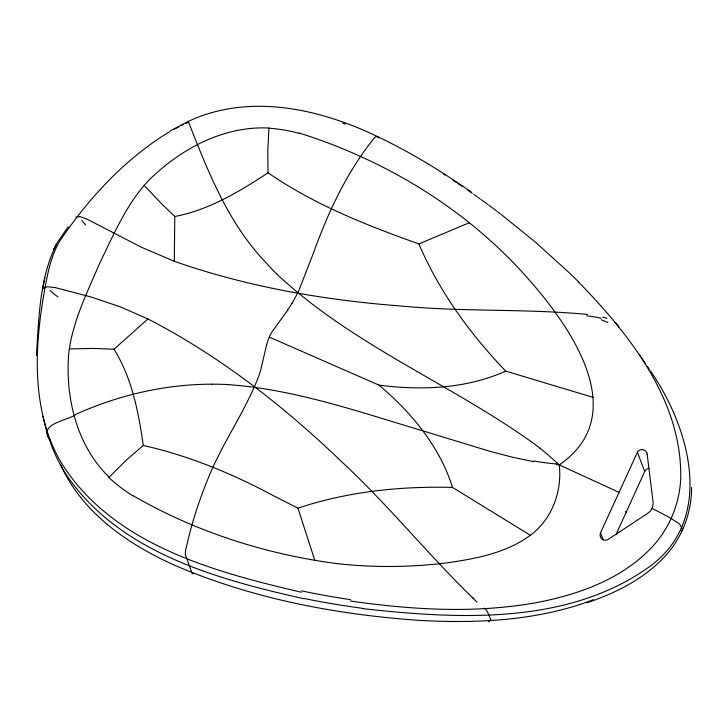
<?xml version="1.0" encoding="UTF-8"?>
<svg xmlns="http://www.w3.org/2000/svg" width="728" height="728" viewBox="0 0 728 728"><rect width="100%" height="100%" fill="white"/><g stroke="black" fill="none" stroke-linecap="round" stroke-linejoin="round"><path stroke-width="1.09" d="M188.088 122.723L188.261 121.421C249.012 92.838 319.738 108.636 377.605 136.637L378.633 137.974M36.4 355.491C38.948 318.136 39.348 278.278 56.52 244.135L53.444 250.004L57.312 242.542L68.241 226.672M587.605 314.432C525.58 308.581 463.035 311.984 400.973 306.006C324.06 300.145 247.238 286.868 174.32 261.297L174.784 216.507L161.507 203.694L144.18 185.44A139.53 136.336 -23.4 0 0 141.614 188.488C123.405 211.102 111.948 238.083 99.372 264C88.043 290.39 75.093 316.589 69.952 345.072A139.53 136.4 -24 0 0 69.342 348.958L92.929 348.421L114.05 349.213L147.93 318.955C219.356 355.783 283.338 405.778 341.186 461.279C389.116 505.614 429.884 556.938 476.995 602.038M691.6 487.442C691.636 513.022 681.972 538.401 664.3 556.993L663.89 557.42C643.143 579.461 615.287 593.211 586.959 602.793M42.861 288.843L44.808 277.905M186.259 547.829C191.227 524.524 198.653 501.756 207.607 479.679C221.712 443.743 244.999 412.175 258.749 376.176A144.281 142.224 10.2 0 0 261.07 368.632L266.512 345.136M647.601 455.309L647.165 454.172L653.025 501.71A12.003 11.621 81.9 0 1 652.07 508.381A12.003 11.575 82.9 0 1 647.683 513.349L608.162 539.393A5.214 5.151 -81.5 0 1 602.02 538.893L601.692 538.656A5.196 5.123 86.2 0 1 600.5 532.832L637.4 452.279A5.196 5.032 54.8 0 1 642.451 449.622M648.985 468.404A5.205 4.732 -55.8 0 0 644.68 471.517L616.106 534.379M292.101 303.312L298.562 291.282L313.604 252.589C328.128 212.403 346.41 172.909 373.191 139.348M287.851 310.028L273.564 329.72M193.084 573.3L192.511 573.746L192.019 573.191L185.567 555.182M43.471 287.979L47.52 286.75L55.255 287.587L91.055 296.997L120.065 306.77L147.93 318.955M75.903 217.126L79.661 216.516L87.16 219.21L141.387 247.238L174.32 261.297M557.411 463.126L559.268 464.91C562.289 491.209 551.988 519.355 530.375 535.289L452.507 487.423C400.218 486.095 347.72 491.536 297.934 508.18L274.32 496.141C232.915 473.937 189.244 455.764 143.289 445.472L126.49 459.932L109.145 477.159C77.386 446.482 65.829 399.872 68.459 356.875A141.268 138.093 -24.1 0 1 69.324 348.958M530.375 535.289C506.597 552.752 476.713 558.622 448.093 562.68C411.356 567.412 374.046 567.722 337.228 563.645C265.856 554.336 195.441 531.822 133.097 495.659M556.683 464.701L559.268 464.91C631.476 415.151 572.317 329.347 530.767 281.772C470.079 211.329 387.396 160.715 299.072 132.978M162.608 136.036C121.349 162.945 87.36 200.154 59.969 240.822C52.28 253.481 48.803 268.086 46.037 282.482C36.118 334.334 31.158 389.862 50.314 440.258M163.318 135.581L169.87 131.65M170.379 130.858L188.297 121.421C208.081 171.781 228.392 223.896 266.894 263.636A276.749 270.589 -3.8 0 0 276.431 273.719C353.735 346.555 455.073 385.358 539.839 447.92M593.447 397.47L505.733 371.125C469.988 333.788 439.293 291.6 418.873 243.916C366.43 225.28 314.15 204.586 268.077 172.809C239.175 191.655 209.2 209.928 174.784 216.507M174.32 129.147L178.842 126.763M181.126 125.616L183.429 124.497M505.733 371.125C466.157 388.834 421.53 390.581 379.07 385.158L269.305 337.11A53.736 52.616 -22 0 0 266.594 345.154M185.749 123.405L188.088 122.349M418.873 243.916L469.533 222.659M591.045 600.582L593.493 599.635M588.57 601.501L590.217 600.891M584.384 602.993L587.742 601.81M583.538 603.285C535.699 619.492 484.53 622.84 434.361 621.066A683.774 667.239 -22 0 1 419.856 620.411C336.882 614.687 253.69 598.926 176.904 566.248C129.275 545.29 82.209 513.367 60.433 464.309M489.635 620.702L490.071 620.556A49.058 6.998 24.6 0 0 490.79 619.692L487.159 611.183A45.964 6.561 24.6 0 0 484.775 608.654L484.202 608.162M211.73 384.184C165.247 384.257 119.073 395.004 76.704 413.914C68.696 420.82 37.437 423.032 49.804 439.921M642.46 449.576L642.851 449.64A5.214 5.051 59.6 0 1 647.228 454.172M362.753 608.654C458.431 619.182 568.368 625.443 650.423 565.993C715.451 517.881 689.289 426.817 650.404 370.971M350.377 601C411.429 609.773 474.074 613.649 535.144 602.857C576.64 595.122 619.009 580.362 649.385 549.831C668.522 530.858 679.797 504.568 680.735 477.695C681.918 400.527 629.665 334.589 578.551 281.991M533.551 461.661L512.812 457.293L490.344 451.451L423.05 430.921C358.358 411.666 293.593 388.825 225.771 384.457A276.749 273.992 -20.6 0 0 211.73 384.22M303.64 598.689C216.871 579.197 119.037 552.516 66.266 474.692A171.417 167.358 -14.7 0 1 52.116 447.256L47.093 432.914L43.553 419.237M301.283 592.192C213.322 571.771 112.658 544.444 61.48 463.163A166.53 163.09 -31.8 0 1 50.359 440.24M602.729 317.089L606.87 318.263M342.706 123.187L345.309 124.124M625.47 511.72L626.371 512.075M559.268 464.91L618.855 492.283M652.042 508.371L659.905 512.412A59.632 8.508 24.6 0 1 671.17 518.564L678.077 522.968A21.221 3.03 24.6 0 1 679.743 524.333L682.455 529.056L682.409 530.221A26.517 3.786 24.6 0 1 681.035 530.557M443.343 174.056L444.945 175.066M452.962 180.253L456.165 182.364M457.766 183.429L460.178 185.039M460.979 185.576L462.58 186.668M471.407 192.156C441.596 171.335 410.465 152.279 377.605 136.637L377.159 136.546A19.965 3.84 -59.9 0 0 373.428 138.784M467.394 189.944L472.199 193.275M473.801 194.394L477.004 196.651M477.805 197.224L480.198 198.935M480.999 199.508L488.17 204.723M488.97 205.305L496.896 211.211M497.688 211.812L500.054 213.613M500.846 214.214L535.599 242.297L568.286 271.899A681.772 669.05 -5.1 0 1 578.624 281.927M614.996 322.358L615.56 322.841A45.964 6.561 24.6 0 1 617.954 325.371L618.836 327.309M379.07 385.158C411.338 412.521 439.794 446.446 452.507 487.423M639.348 354.791L640.595 356.502M641.186 357.357L645.345 363.327M647.601 366.721L649.303 369.269M114.05 349.213C132.059 378.342 138.52 412.094 143.289 445.472M637.4 452.279L644.708 471.535M600.527 532.841L603.266 540.058M314.887 560.569L297.934 508.18M42.934 416.279L43.334 418.254M268.077 172.809L267.758 151.242L268.923 128.037C223.969 125.771 180.999 148.676 149.64 179.498A141.268 138.02 -23.4 0 0 144.153 185.422M489.334 620.402A26.972 6.224 48.1 0 1 488.679 621.93M601.155 319.774A27.264 6.143 14.6 0 1 607.798 322.468M586.695 315.852A66.002 25.043 1.4 0 1 601.21 318.191M268.914 128.183A160.26 158.203 -29.4 0 1 298.971 133.315M362.799 608.353A858.503 840.904 -18.8 0 1 303.703 598.407M85.604 224.852A109.937 16.152 31.6 0 1 81.763 220.302M350.596 599.663A842.096 824.378 -8.5 0 1 301.574 590.899M58.022 296.933A110.52 14.214 24.4 0 1 50.077 290.59M132.933 495.895A160.26 156.01 -9.8 0 1 108.818 477.486M473.782 598.553A27.264 1.492 34.4 0 1 472.654 597.815M185.431 555.582A19.965 3.149 -73.9 0 1 185.913 548.475M556.747 464A241.723 225.416 5.8 0 1 533.679 460.97M269.205 337.064A53.736 52.725 -18.2 0 1 273.537 329.702M291.983 303.248A144.281 142.834 -3 0 1 287.724 309.946M539.739 448.057A241.723 239.585 85.5 0 1 557.284 463.254"/></g></svg>
